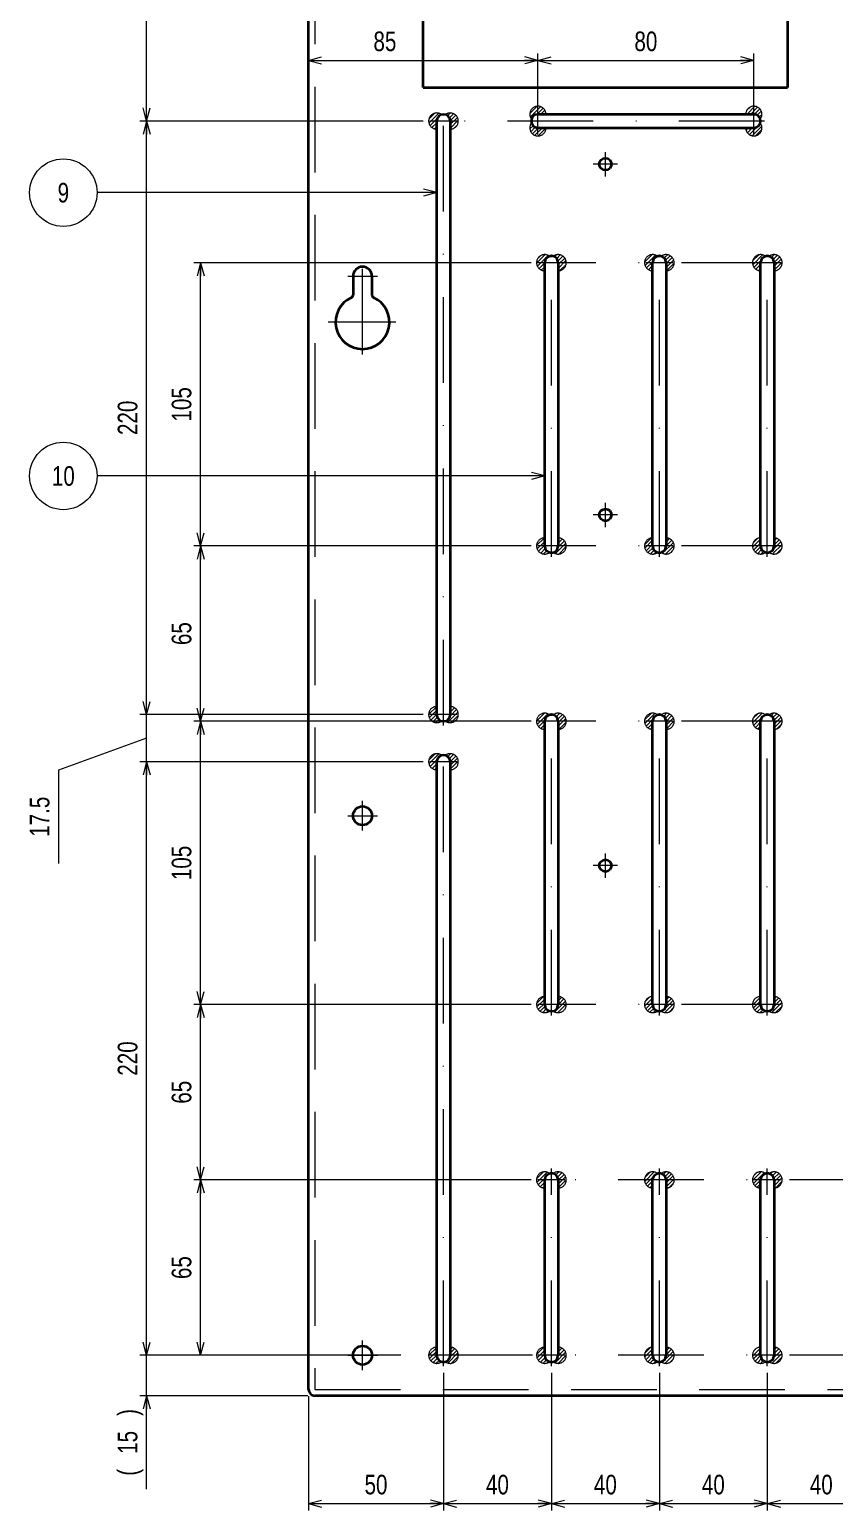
# Model space of a CAD drawing. Header units: millimetres. Extents: x 10 to 832, y 7 to 590.
# Drawn here: x 547.7 to 666.9, y 142 to 361.6 of the extents above; entities that cross this region are included whole.
import ezdxf
from ezdxf.enums import TextEntityAlignment as Align

# ---------------------------------------------------------------- set-up
doc = ezdxf.new("R2010")
doc.units = ezdxf.units.MM
for name, pattern in [('DASHDOT', [25.3, 12.7, -6.3, 0, -6.3]), ('DASHED', [19, 12.7, -6.3]), ('DIVIDE', [31.6, 12.7, -6.3, 0, -6.3, 0, -6.3])]:
    doc.linetypes.add(name, pattern=pattern)
for name, color, linetype in [('GR1_02', 7, 'Continuous'), ('GR1_04', 7, 'Continuous'), ('GR1_13', 7, 'Continuous'), ('GR1_15', 7, 'Continuous'), ('GR1_16', 7, 'Continuous')]:
    doc.layers.add(name, color=color, linetype=linetype)
doc.styles.add('HG丸ｺﾞｼｯｸM-PRO', font='')
doc.styles.get('HG丸ｺﾞｼｯｸM-PRO').set_extended_font_data('HG丸ｺﾞｼｯｸM-PRO')
pattern_1 = [(45, (0, 0), (-0.28284271, 0.28284271), [])]

# ---------------------------------------------------------------- blocks, each defined once
blk = doc.blocks.new('BLKF103')
at = {"layer": 'GR1_02', "color": 3, "linetype": 'Continuous', "lineweight": 35}
for p, q in [((589, 159.96), (589, 410.12)), ((800.08, 159.04), (589.92, 159.04))]:
    blk.add_line(p, q, dxfattribs=at)
at = {"layer": 'GR1_02', "color": 4, "linetype": 'DASHED', "lineweight": 13}
for p, q in [((589.92, 410.12), (589.92, 159.96)), ((589.92, 159.96), (800.08, 159.96))]:
    blk.add_line(p, q, dxfattribs=at)
at = {"layer": 'GR1_02', "color": 4, "linetype": 'DASHDOT', "lineweight": 13}
for p, q in [((597, 242.84), (597, 247.24)), ((594.8, 245.04), (599.2, 245.04)), ((597, 162.84), (597, 167.24)), ((594.8, 165.04), (599.2, 165.04))]:
    blk.add_line(p, q, dxfattribs=at)
at = {"layer": 'GR1_02', "color": 3, "linetype": 'Continuous', "lineweight": 35}
for centre in [(597, 245.04), (597, 165.04)]:
    blk.add_circle(centre, 1.4, dxfattribs=at)
blk.add_arc((589.92, 159.96), 0.92, 180, 270, dxfattribs=at)
blk = doc.blocks.new('BLKF138')
at = {"layer": 'GR1_02', "color": 4, "linetype": 'DASHDOT', "lineweight": 13}
for p, q in [((597, 313.41), (597, 327.24)), ((594.8, 325.04), (599.2, 325.04)), ((601.95, 318.24), (591.92, 318.24))]:
    blk.add_line(p, q, dxfattribs=at)
at = {"layer": 'GR1_02', "color": 3, "linetype": 'Continuous', "lineweight": 35}
for p, q in [((595.6, 325.04), (595.6, 322.25)), ((598.4, 325.04), (598.4, 322.25))]:
    blk.add_line(p, q, dxfattribs=at)
for centre, radius, start, end in [((597, 325.04), 1.4, 0, 180), ((597, 318.24), 4, 114.1477, 65.8523), ((595.2, 322.25), 0.4, 294.1477, 0), ((598.8, 322.25), 0.4, 180, 245.8523)]:
    blk.add_arc(centre, radius, start, end, dxfattribs=at)
blk = doc.blocks.new('BLKF173')
at = {"layer": 'GR1_04', "color": 3, "linetype": 'Continuous', "lineweight": 35}
for p, q in [((608, 260.04), (608, 348.04)), ((610, 348.04), (610, 260.04))]:
    blk.add_line(p, q, dxfattribs=at)
for centre, start, end in [((609, 348.04), 0, 180), ((609, 260.04), 180, 0)]:
    blk.add_arc(centre, 1, start, end, dxfattribs=at)
blk = doc.blocks.new('BLKF174')
at = {"layer": 'GR1_02', "color": 3, "linetype": 'Continuous', "lineweight": 35}
for p, q in [((606, 375.04), (660, 375.04)), ((606, 353.04), (606, 375.04)), ((660, 375.04), (660, 353.04)), ((606, 353.04), (660, 353.04))]:
    blk.add_line(p, q, dxfattribs=at)
blk = doc.blocks.new('BLKF175')
at = {"layer": 'GR1_04', "color": 3, "linetype": 'Continuous', "lineweight": 35}
for p, q in [((608, 165.04), (608, 253.04)), ((610, 253.04), (610, 165.04))]:
    blk.add_line(p, q, dxfattribs=at)
for centre, start, end in [((609, 253.04), 0, 180), ((609, 165.04), 180, 0)]:
    blk.add_arc(centre, 1, start, end, dxfattribs=at)
blk = doc.blocks.new('BLKF178')
at = {"layer": 'GR1_04', "color": 3, "linetype": 'Continuous', "lineweight": 35}
for p, q in [((656, 165.04), (656, 191.04)), ((658, 191.04), (658, 165.04))]:
    blk.add_line(p, q, dxfattribs=at)
for centre, start, end in [((657, 191.04), 0, 180), ((657, 165.04), 180, 0)]:
    blk.add_arc(centre, 1, start, end, dxfattribs=at)
blk = doc.blocks.new('BLKF179')
at = {"layer": 'GR1_04', "color": 3, "linetype": 'Continuous', "lineweight": 35}
for p, q in [((624, 165.04), (624, 191.04)), ((626, 191.04), (626, 165.04))]:
    blk.add_line(p, q, dxfattribs=at)
for centre, start, end in [((625, 191.04), 0, 180), ((625, 165.04), 180, 0)]:
    blk.add_arc(centre, 1, start, end, dxfattribs=at)
blk = doc.blocks.new('BLKF180')
at = {"layer": 'GR1_04', "color": 3, "linetype": 'Continuous', "lineweight": 35}
for p, q in [((640, 165.04), (640, 191.04)), ((642, 191.04), (642, 165.04))]:
    blk.add_line(p, q, dxfattribs=at)
for centre, start, end in [((641, 191.04), 0, 180), ((641, 165.04), 180, 0)]:
    blk.add_arc(centre, 1, start, end, dxfattribs=at)
blk = doc.blocks.new('BLKF181')
at = {"layer": 'GR1_04', "color": 3, "linetype": 'Continuous', "lineweight": 35}
for p, q in [((656, 285.04), (656, 327.04)), ((658, 327.04), (658, 285.04))]:
    blk.add_line(p, q, dxfattribs=at)
for centre, start, end in [((657, 327.04), 0, 180), ((657, 285.04), 180, 0)]:
    blk.add_arc(centre, 1, start, end, dxfattribs=at)
blk = doc.blocks.new('BLKF182')
at = {"layer": 'GR1_04', "color": 3, "linetype": 'Continuous', "lineweight": 35}
for p, q in [((624, 285.04), (624, 327.04)), ((626, 327.04), (626, 285.04))]:
    blk.add_line(p, q, dxfattribs=at)
for centre, start, end in [((625, 327.04), 0, 180), ((625, 285.04), 180, 0)]:
    blk.add_arc(centre, 1, start, end, dxfattribs=at)
blk = doc.blocks.new('BLKF183')
at = {"layer": 'GR1_04', "color": 3, "linetype": 'Continuous', "lineweight": 35}
for p, q in [((640, 285.04), (640, 327.04)), ((642, 327.04), (642, 285.04))]:
    blk.add_line(p, q, dxfattribs=at)
for centre, start, end in [((641, 327.04), 0, 180), ((641, 285.04), 180, 0)]:
    blk.add_arc(centre, 1, start, end, dxfattribs=at)
blk = doc.blocks.new('BLKF184')
at = {"layer": 'GR1_04', "color": 3, "linetype": 'Continuous', "lineweight": 35}
for p, q in [((656, 217.04), (656, 259.04)), ((658, 259.04), (658, 217.04))]:
    blk.add_line(p, q, dxfattribs=at)
for centre, start, end in [((657, 259.04), 0, 180), ((657, 217.04), 180, 0)]:
    blk.add_arc(centre, 1, start, end, dxfattribs=at)
blk = doc.blocks.new('BLKF185')
at = {"layer": 'GR1_04', "color": 3, "linetype": 'Continuous', "lineweight": 35}
for p, q in [((624, 217.04), (624, 259.04)), ((626, 259.04), (626, 217.04))]:
    blk.add_line(p, q, dxfattribs=at)
for centre, start, end in [((625, 259.04), 0, 180), ((625, 217.04), 180, 0)]:
    blk.add_arc(centre, 1, start, end, dxfattribs=at)
blk = doc.blocks.new('BLKF186')
at = {"layer": 'GR1_04', "color": 3, "linetype": 'Continuous', "lineweight": 35}
for p, q in [((640, 217.04), (640, 259.04)), ((642, 259.04), (642, 217.04))]:
    blk.add_line(p, q, dxfattribs=at)
for centre, start, end in [((641, 259.04), 0, 180), ((641, 217.04), 180, 0)]:
    blk.add_arc(centre, 1, start, end, dxfattribs=at)
blk = doc.blocks.new('BLKF187')
at = {"layer": 'GR1_04', "color": 3, "linetype": 'Continuous', "lineweight": 35}
for p, q in [((655, 349.04), (623, 349.04)), ((623, 347.04), (655, 347.04))]:
    blk.add_line(p, q, dxfattribs=at)
for centre, start, end in [((623, 348.04), 90, 270), ((655, 348.04), 270, 90)]:
    blk.add_arc(centre, 1, start, end, dxfattribs=at)
blk = doc.blocks.new('FXTIP_ARROW_S')
at = {"color": 0, "linetype": 'Continuous', "lineweight": -2}
for q in [(-1, 0), (-0.97, 0.26), (-0.97, -0.26)]:
    blk.add_line((0, 0), q, dxfattribs=at)
blk = doc.blocks.new('FXTIP_ARROW_E')
at = {"color": 0, "linetype": 'Continuous', "lineweight": -2}
for q in [(-1, 0), (-0.97, 0.26), (-0.97, -0.26)]:
    blk.add_line((0, 0), q, dxfattribs=at)

msp = doc.modelspace()

# ---------------------------------------------------------------- hatches: boundary and pattern name
at = {"layer": 'GR1_13', "linetype": 'DIVIDE', "lineweight": 13}
h = msp.add_hatch(dxfattribs=at)
h.set_pattern_fill('_USER', color=4, scale=0.4, angle=45, style=0, pattern_type=0)
h.set_pattern_definition(pattern_1)
edge = h.paths.add_edge_path(flags=0)
edge.add_arc((608, 348.04), 1.2, 53.1301, 270)
edge.add_line((608, 346.84), (608, 348.04))
edge.add_arc((609, 348.04), 1, 106.2602, 180, ccw=False)
edge = h.paths.add_edge_path(flags=0)
edge.add_arc((610, 348.04), 1.2, -90, 126.8699, ccw=False)
edge.add_line((610, 346.84), (610, 348.04))
edge.add_arc((609, 348.04), 1, 360, 433.7398)
h = msp.add_hatch(dxfattribs=at)
h.set_pattern_fill('_USER', color=4, scale=0.4, angle=45, style=0, pattern_type=0)
h.set_pattern_definition(pattern_1)
edge = h.paths.add_edge_path(flags=0)
edge.add_arc((623, 347.04), 1.2, 143.1301, 360)
edge.add_line((624.2, 347.04), (623, 347.04))
edge.add_arc((623, 348.04), 1, 196.2602, 270, ccw=False)
edge = h.paths.add_edge_path(flags=0)
edge.add_arc((623, 349.04), 1.2, 0, 216.8699, ccw=False)
edge.add_line((624.2, 349.04), (623, 349.04))
edge.add_arc((623, 348.04), 1, 90, 163.7398)
h = msp.add_hatch(dxfattribs=at)
h.set_pattern_fill('_USER', color=4, scale=0.4, angle=45, style=0, pattern_type=0)
h.set_pattern_definition(pattern_1)
edge = h.paths.add_edge_path(flags=0)
edge.add_arc((655, 349.04), 1.2, 323.1301, 540)
edge.add_line((653.8, 349.04), (655, 349.04))
edge.add_arc((655, 348.04), 1, 16.2602, 90, ccw=False)
edge = h.paths.add_edge_path(flags=0)
edge.add_arc((655, 347.04), 1.2, -180, 36.8699, ccw=False)
edge.add_line((653.8, 347.04), (655, 347.04))
edge.add_arc((655, 348.04), 1, 270, 343.7398)
h = msp.add_hatch(dxfattribs=at)
h.set_pattern_fill('_USER', color=4, scale=0.4, angle=45, style=0, pattern_type=0)
h.set_pattern_definition(pattern_1)
edge = h.paths.add_edge_path(flags=0)
edge.add_arc((624, 327.04), 1.2, 53.1301, 270)
edge.add_line((624, 325.84), (624, 327.04))
edge.add_arc((625, 327.04), 1, 106.2602, 180, ccw=False)
edge = h.paths.add_edge_path(flags=0)
edge.add_arc((626, 327.04), 1.2, -90, 126.8699, ccw=False)
edge.add_line((626, 325.84), (626, 327.04))
edge.add_arc((625, 327.04), 1, 360, 433.7398)
h = msp.add_hatch(dxfattribs=at)
h.set_pattern_fill('_USER', color=4, scale=0.4, angle=45, style=0, pattern_type=0)
h.set_pattern_definition(pattern_1)
edge = h.paths.add_edge_path(flags=0)
edge.add_arc((640, 327.04), 1.2, 53.1301, 270)
edge.add_line((640, 325.84), (640, 327.04))
edge.add_arc((641, 327.04), 1, 106.2602, 180, ccw=False)
edge = h.paths.add_edge_path(flags=0)
edge.add_arc((642, 327.04), 1.2, -90, 126.8699, ccw=False)
edge.add_line((642, 325.84), (642, 327.04))
edge.add_arc((641, 327.04), 1, 360, 433.7398)
h = msp.add_hatch(dxfattribs=at)
h.set_pattern_fill('_USER', color=4, scale=0.4, angle=45, style=0, pattern_type=0)
h.set_pattern_definition(pattern_1)
edge = h.paths.add_edge_path(flags=0)
edge.add_arc((656, 327.04), 1.2, 53.1301, 270)
edge.add_line((656, 325.84), (656, 327.04))
edge.add_arc((657, 327.04), 1, 106.2602, 180, ccw=False)
edge = h.paths.add_edge_path(flags=0)
edge.add_arc((658, 327.04), 1.2, -90, 126.8699, ccw=False)
edge.add_line((658, 325.84), (658, 327.04))
edge.add_arc((657, 327.04), 1, 360, 433.7398)
h = msp.add_hatch(dxfattribs=at)
h.set_pattern_fill('_USER', color=4, scale=0.4, angle=45, style=0, pattern_type=0)
h.set_pattern_definition(pattern_1)
edge = h.paths.add_edge_path(flags=0)
edge.add_arc((626, 285.04), 1.2, 233.1301, 450)
edge.add_line((626, 286.24), (626, 285.04))
edge.add_arc((625, 285.04), 1, -73.7398, 0, ccw=False)
edge = h.paths.add_edge_path(flags=0)
edge.add_arc((624, 285.04), 1.2, 90, 306.8699, ccw=False)
edge.add_line((624, 286.24), (624, 285.04))
edge.add_arc((625, 285.04), 1, 180, 253.7398)
h = msp.add_hatch(dxfattribs=at)
h.set_pattern_fill('_USER', color=4, scale=0.4, angle=45, style=0, pattern_type=0)
h.set_pattern_definition(pattern_1)
edge = h.paths.add_edge_path(flags=0)
edge.add_arc((642, 285.04), 1.2, 233.1301, 450)
edge.add_line((642, 286.24), (642, 285.04))
edge.add_arc((641, 285.04), 1, -73.7398, 0, ccw=False)
edge = h.paths.add_edge_path(flags=0)
edge.add_arc((640, 285.04), 1.2, 90, 306.8699, ccw=False)
edge.add_line((640, 286.24), (640, 285.04))
edge.add_arc((641, 285.04), 1, 180, 253.7398)
h = msp.add_hatch(dxfattribs=at)
h.set_pattern_fill('_USER', color=4, scale=0.4, angle=45, style=0, pattern_type=0)
h.set_pattern_definition(pattern_1)
edge = h.paths.add_edge_path(flags=0)
edge.add_arc((658, 285.04), 1.2, 233.1301, 450)
edge.add_line((658, 286.24), (658, 285.04))
edge.add_arc((657, 285.04), 1, -73.7398, 0, ccw=False)
edge = h.paths.add_edge_path(flags=0)
edge.add_arc((656, 285.04), 1.2, 90, 306.8699, ccw=False)
edge.add_line((656, 286.24), (656, 285.04))
edge.add_arc((657, 285.04), 1, 180, 253.7398)
h = msp.add_hatch(dxfattribs=at)
h.set_pattern_fill('_USER', color=4, scale=0.4, angle=45, style=0, pattern_type=0)
h.set_pattern_definition(pattern_1)
edge = h.paths.add_edge_path(flags=0)
edge.add_arc((610, 260.04), 1.2, 233.1301, 450)
edge.add_line((610, 261.24), (610, 260.04))
edge.add_arc((609, 260.04), 1, -73.7398, 0, ccw=False)
edge = h.paths.add_edge_path(flags=0)
edge.add_arc((608, 260.04), 1.2, 90, 306.8699, ccw=False)
edge.add_line((608, 261.24), (608, 260.04))
edge.add_arc((609, 260.04), 1, 180, 253.7398)
h = msp.add_hatch(dxfattribs=at)
h.set_pattern_fill('_USER', color=4, scale=0.4, angle=45, style=0, pattern_type=0)
h.set_pattern_definition(pattern_1)
edge = h.paths.add_edge_path(flags=0)
edge.add_arc((624, 259.04), 1.2, 53.1301, 270)
edge.add_line((624, 257.84), (624, 259.04))
edge.add_arc((625, 259.04), 1, 106.2602, 180, ccw=False)
edge = h.paths.add_edge_path(flags=0)
edge.add_arc((626, 259.04), 1.2, -90, 126.8699, ccw=False)
edge.add_line((626, 257.84), (626, 259.04))
edge.add_arc((625, 259.04), 1, 360, 433.7398)
h = msp.add_hatch(dxfattribs=at)
h.set_pattern_fill('_USER', color=4, scale=0.4, angle=45, style=0, pattern_type=0)
h.set_pattern_definition(pattern_1)
edge = h.paths.add_edge_path(flags=0)
edge.add_arc((640, 259.04), 1.2, 53.1301, 270)
edge.add_line((640, 257.84), (640, 259.04))
edge.add_arc((641, 259.04), 1, 106.2602, 180, ccw=False)
edge = h.paths.add_edge_path(flags=0)
edge.add_arc((642, 259.04), 1.2, -90, 126.8699, ccw=False)
edge.add_line((642, 257.84), (642, 259.04))
edge.add_arc((641, 259.04), 1, 360, 433.7398)
h = msp.add_hatch(dxfattribs=at)
h.set_pattern_fill('_USER', color=4, scale=0.4, angle=45, style=0, pattern_type=0)
h.set_pattern_definition(pattern_1)
edge = h.paths.add_edge_path(flags=0)
edge.add_arc((656, 259.04), 1.2, 53.1301, 270)
edge.add_line((656, 257.84), (656, 259.04))
edge.add_arc((657, 259.04), 1, 106.2602, 180, ccw=False)
edge = h.paths.add_edge_path(flags=0)
edge.add_arc((658, 259.04), 1.2, -90, 126.8699, ccw=False)
edge.add_line((658, 257.84), (658, 259.04))
edge.add_arc((657, 259.04), 1, 360, 433.7398)
h = msp.add_hatch(dxfattribs=at)
h.set_pattern_fill('_USER', color=4, scale=0.4, angle=45, style=0, pattern_type=0)
h.set_pattern_definition(pattern_1)
edge = h.paths.add_edge_path(flags=0)
edge.add_arc((608, 253.04), 1.2, 53.1301, 270)
edge.add_line((608, 251.84), (608, 253.04))
edge.add_arc((609, 253.04), 1, 106.2602, 180, ccw=False)
edge = h.paths.add_edge_path(flags=0)
edge.add_arc((610, 253.04), 1.2, -90, 126.8699, ccw=False)
edge.add_line((610, 251.84), (610, 253.04))
edge.add_arc((609, 253.04), 1, 360, 433.7398)
h = msp.add_hatch(dxfattribs=at)
h.set_pattern_fill('_USER', color=4, scale=0.4, angle=45, style=0, pattern_type=0)
h.set_pattern_definition(pattern_1)
edge = h.paths.add_edge_path(flags=0)
edge.add_arc((626, 217.04), 1.2, 233.1301, 450)
edge.add_line((626, 218.24), (626, 217.04))
edge.add_arc((625, 217.04), 1, -73.7398, 0, ccw=False)
edge = h.paths.add_edge_path(flags=0)
edge.add_arc((624, 217.04), 1.2, 90, 306.8699, ccw=False)
edge.add_line((624, 218.24), (624, 217.04))
edge.add_arc((625, 217.04), 1, 180, 253.7398)
h = msp.add_hatch(dxfattribs=at)
h.set_pattern_fill('_USER', color=4, scale=0.4, angle=45, style=0, pattern_type=0)
h.set_pattern_definition(pattern_1)
edge = h.paths.add_edge_path(flags=0)
edge.add_arc((642, 217.04), 1.2, 233.1301, 450)
edge.add_line((642, 218.24), (642, 217.04))
edge.add_arc((641, 217.04), 1, -73.7398, 0, ccw=False)
edge = h.paths.add_edge_path(flags=0)
edge.add_arc((640, 217.04), 1.2, 90, 306.8699, ccw=False)
edge.add_line((640, 218.24), (640, 217.04))
edge.add_arc((641, 217.04), 1, 180, 253.7398)
h = msp.add_hatch(dxfattribs=at)
h.set_pattern_fill('_USER', color=4, scale=0.4, angle=45, style=0, pattern_type=0)
h.set_pattern_definition(pattern_1)
edge = h.paths.add_edge_path(flags=0)
edge.add_arc((658, 217.04), 1.2, 233.1301, 450)
edge.add_line((658, 218.24), (658, 217.04))
edge.add_arc((657, 217.04), 1, -73.7398, 0, ccw=False)
edge = h.paths.add_edge_path(flags=0)
edge.add_arc((656, 217.04), 1.2, 90, 306.8699, ccw=False)
edge.add_line((656, 218.24), (656, 217.04))
edge.add_arc((657, 217.04), 1, 180, 253.7398)
h = msp.add_hatch(dxfattribs=at)
h.set_pattern_fill('_USER', color=4, scale=0.4, angle=45, style=0, pattern_type=0)
h.set_pattern_definition(pattern_1)
edge = h.paths.add_edge_path(flags=0)
edge.add_arc((624, 191.04), 1.2, 53.1301, 270)
edge.add_line((624, 189.84), (624, 191.04))
edge.add_arc((625, 191.04), 1, 106.2602, 180, ccw=False)
edge = h.paths.add_edge_path(flags=0)
edge.add_arc((626, 191.04), 1.2, -90, 126.8699, ccw=False)
edge.add_line((626, 189.84), (626, 191.04))
edge.add_arc((625, 191.04), 1, 360, 433.7398)
h = msp.add_hatch(dxfattribs=at)
h.set_pattern_fill('_USER', color=4, scale=0.4, angle=45, style=0, pattern_type=0)
h.set_pattern_definition(pattern_1)
edge = h.paths.add_edge_path(flags=0)
edge.add_arc((640, 191.04), 1.2, 53.1301, 270)
edge.add_line((640, 189.84), (640, 191.04))
edge.add_arc((641, 191.04), 1, 106.2602, 180, ccw=False)
edge = h.paths.add_edge_path(flags=0)
edge.add_arc((642, 191.04), 1.2, -90, 126.8699, ccw=False)
edge.add_line((642, 189.84), (642, 191.04))
edge.add_arc((641, 191.04), 1, 360, 433.7398)
h = msp.add_hatch(dxfattribs=at)
h.set_pattern_fill('_USER', color=4, scale=0.4, angle=45, style=0, pattern_type=0)
h.set_pattern_definition(pattern_1)
edge = h.paths.add_edge_path(flags=0)
edge.add_arc((656, 191.04), 1.2, 53.1301, 270)
edge.add_line((656, 189.84), (656, 191.04))
edge.add_arc((657, 191.04), 1, 106.2602, 180, ccw=False)
edge = h.paths.add_edge_path(flags=0)
edge.add_arc((658, 191.04), 1.2, -90, 126.8699, ccw=False)
edge.add_line((658, 189.84), (658, 191.04))
edge.add_arc((657, 191.04), 1, 360, 433.7398)
h = msp.add_hatch(dxfattribs=at)
h.set_pattern_fill('_USER', color=4, scale=0.4, angle=45, style=0, pattern_type=0)
h.set_pattern_definition(pattern_1)
edge = h.paths.add_edge_path(flags=0)
edge.add_arc((610, 165.04), 1.2, 233.1301, 450)
edge.add_line((610, 166.24), (610, 165.04))
edge.add_arc((609, 165.04), 1, -73.7398, 0, ccw=False)
edge = h.paths.add_edge_path(flags=0)
edge.add_arc((608, 165.04), 1.2, 90, 306.8699, ccw=False)
edge.add_line((608, 166.24), (608, 165.04))
edge.add_arc((609, 165.04), 1, 180, 253.7398)
h = msp.add_hatch(dxfattribs=at)
h.set_pattern_fill('_USER', color=4, scale=0.4, angle=45, style=0, pattern_type=0)
h.set_pattern_definition(pattern_1)
edge = h.paths.add_edge_path(flags=0)
edge.add_arc((626, 165.04), 1.2, 233.1301, 450)
edge.add_line((626, 166.24), (626, 165.04))
edge.add_arc((625, 165.04), 1, -73.7398, 0, ccw=False)
edge = h.paths.add_edge_path(flags=0)
edge.add_arc((624, 165.04), 1.2, 90, 306.8699, ccw=False)
edge.add_line((624, 166.24), (624, 165.04))
edge.add_arc((625, 165.04), 1, 180, 253.7398)
h = msp.add_hatch(dxfattribs=at)
h.set_pattern_fill('_USER', color=4, scale=0.4, angle=45, style=0, pattern_type=0)
h.set_pattern_definition(pattern_1)
edge = h.paths.add_edge_path(flags=0)
edge.add_arc((642, 165.04), 1.2, 233.1301, 450)
edge.add_line((642, 166.24), (642, 165.04))
edge.add_arc((641, 165.04), 1, -73.7398, 0, ccw=False)
edge = h.paths.add_edge_path(flags=0)
edge.add_arc((640, 165.04), 1.2, 90, 306.8699, ccw=False)
edge.add_line((640, 166.24), (640, 165.04))
edge.add_arc((641, 165.04), 1, 180, 253.7398)
h = msp.add_hatch(dxfattribs=at)
h.set_pattern_fill('_USER', color=4, scale=0.4, angle=45, style=0, pattern_type=0)
h.set_pattern_definition(pattern_1)
edge = h.paths.add_edge_path(flags=0)
edge.add_arc((658, 165.04), 1.2, 233.1301, 450)
edge.add_line((658, 166.24), (658, 165.04))
edge.add_arc((657, 165.04), 1, -73.7398, 0, ccw=False)
edge = h.paths.add_edge_path(flags=0)
edge.add_arc((656, 165.04), 1.2, 90, 306.8699, ccw=False)
edge.add_line((656, 166.24), (656, 165.04))
edge.add_arc((657, 165.04), 1, 180, 253.7398)

# ---------------------------------------------------------------- linework, layer by layer
at = {"layer": 'GR1_02', "color": 4, "linetype": 'DASHDOT', "lineweight": 13}
for p, q in [((633, 339.84), (633, 343.44)), ((634.8, 341.64), (631.2, 341.64)), ((633, 287.84), (633, 291.44)), ((634.8, 289.64), (631.2, 289.64)), ((633, 235.84), (633, 239.44)), ((634.8, 237.64), (631.2, 237.64))]:
    msp.add_line(p, q, dxfattribs=at)
at = {"layer": 'GR1_02', "color": 3, "linetype": 'Continuous', "lineweight": 35}
for centre in [(633, 341.64), (633, 289.64), (633, 237.64)]:
    msp.add_circle(centre, 0.9, dxfattribs=at)
at = {"layer": 'GR1_04', "color": 4, "linetype": 'DASHDOT', "lineweight": 13}
for p, q in [((609, 258.44), (609, 349.74)), ((623, 346.04), (623, 350.04)), ((655, 346.04), (655, 350.04)), ((611, 348.04), (607, 348.04)), ((656.6, 348.04), (621.3, 348.04)), ((625, 283.44), (625, 328.74)), ((641, 283.44), (641, 328.74)), ((657, 283.44), (657, 328.74)), ((627, 327.04), (623, 327.04)), ((643, 327.04), (639, 327.04)), ((659, 327.04), (655, 327.04)), ((627, 285.04), (623, 285.04)), ((643, 285.04), (639, 285.04)), ((659, 285.04), (655, 285.04)), ((611, 260.04), (607, 260.04)), ((625, 215.44), (625, 260.74)), ((641, 215.44), (641, 260.74)), ((657, 215.44), (657, 260.74)), ((627, 259.04), (623, 259.04)), ((643, 259.04), (639, 259.04)), ((659, 259.04), (655, 259.04)), ((609, 163.44), (609, 254.74)), ((611, 253.04), (607, 253.04)), ((627, 217.04), (623, 217.04)), ((643, 217.04), (639, 217.04)), ((659, 217.04), (655, 217.04)), ((627, 191.04), (623, 191.04)), ((625, 163.44), (625, 192.74)), ((643, 191.04), (639, 191.04)), ((641, 163.44), (641, 192.74)), ((659, 191.04), (655, 191.04)), ((657, 163.44), (657, 192.74)), ((611, 165.04), (607, 165.04)), ((627, 165.04), (623, 165.04)), ((643, 165.04), (639, 165.04)), ((659, 165.04), (655, 165.04))]:
    msp.add_line(p, q, dxfattribs=at)
at = {"layer": 'GR1_13', "color": 4, "linetype": 'DIVIDE', "lineweight": 13}
for centre, start, end in [((608, 348.04), 53.1301, 270), ((610, 348.04), 270, 126.8699), ((623, 349.04), 360, 216.8699), ((655, 349.04), 323.1301, 180), ((623, 347.04), 143.1301, 360), ((655, 347.04), 180, 36.8699), ((624, 327.04), 53.1301, 270), ((626, 327.04), 270, 126.8699), ((640, 327.04), 53.1301, 270), ((642, 327.04), 270, 126.8699), ((656, 327.04), 53.1301, 270), ((658, 327.04), 270, 126.8699), ((624, 285.04), 90, 306.8699), ((626, 285.04), 233.1301, 90), ((640, 285.04), 90, 306.8699), ((642, 285.04), 233.1301, 90), ((656, 285.04), 90, 306.8699), ((658, 285.04), 233.1301, 90), ((608, 260.04), 90, 306.8699), ((610, 260.04), 233.1301, 90), ((624, 259.04), 53.1301, 270), ((626, 259.04), 270, 126.8699), ((640, 259.04), 53.1301, 270), ((642, 259.04), 270, 126.8699), ((656, 259.04), 53.1301, 270), ((658, 259.04), 270, 126.8699), ((608, 253.04), 53.1301, 270), ((610, 253.04), 270, 126.8699), ((624, 217.04), 90, 306.8699), ((626, 217.04), 233.1301, 90), ((640, 217.04), 90, 306.8699), ((642, 217.04), 233.1301, 90), ((656, 217.04), 90, 306.8699), ((658, 217.04), 233.1301, 90), ((624, 191.04), 53.1301, 270), ((626, 191.04), 270, 126.8699), ((640, 191.04), 53.1301, 270), ((642, 191.04), 270, 126.8699), ((656, 191.04), 53.1301, 270), ((658, 191.04), 270, 126.8699), ((608, 165.04), 90, 306.8699), ((610, 165.04), 233.1301, 90), ((624, 165.04), 90, 306.8699), ((626, 165.04), 233.1301, 90), ((640, 165.04), 90, 306.8699), ((642, 165.04), 233.1301, 90), ((656, 165.04), 90, 306.8699), ((658, 165.04), 233.1301, 90)]:
    msp.add_arc(centre, 1.2, start, end, dxfattribs=at)
at = {"layer": 'GR1_15', "color": 4, "linetype": 'Continuous', "lineweight": 13}
for p, q in [((608, 337.43), (557.66, 337.43)), ((624, 295.42), (557.66, 295.42))]:
    msp.add_line(p, q, dxfattribs=at)
for centre in [(552.66, 337.43), (552.66, 295.42)]:
    msp.add_circle(centre, 5, dxfattribs=at)
at = {"layer": 'GR1_16', "color": 4, "linetype": 'Continuous', "lineweight": 13}
for p, q in [((565, 348.04), (565, 411.04)), ((623, 347.04), (623, 358.04)), ((655, 347.04), (655, 358.04)), ((589, 357.04), (623, 357.04)), ((623, 357.04), (655, 357.04)), ((606, 348.04), (564, 348.04)), ((565, 260.04), (565, 348.04)), ((622, 327.04), (572, 327.04)), ((573, 285.04), (573, 327.04)), ((622, 285.04), (572, 285.04)), ((573, 259.04), (573, 285.04)), ((606, 260.04), (564, 260.04)), ((565, 253.04), (565, 260.04)), ((622, 259.04), (572, 259.04)), ((573, 217.04), (573, 259.04)), ((565, 256.54), (551.96, 251.81)), ((606, 253.04), (564, 253.04)), ((565, 239.2), (565, 253.04)), ((565, 165.04), (565, 253.04)), ((551.96, 251.81), (551.96, 237.97)), ((622, 217.04), (572, 217.04)), ((573, 191.04), (573, 217.04)), ((622, 191.04), (572, 191.04)), ((573, 165.04), (573, 191.04)), ((602.7, 165.04), (564, 165.04)), ((565, 159.04), (565, 165.04)), ((602.7, 165.04), (572, 165.04)), ((609, 162.44), (609, 142.04)), ((625, 162.44), (625, 142.04)), ((641, 162.44), (641, 142.04)), ((657, 162.44), (657, 142.04)), ((588.92, 159.04), (564, 159.04)), ((565, 145.2), (565, 159.04)), ((589, 158.96), (589, 142.04)), ((589, 143.04), (609, 143.04)), ((609, 143.04), (625, 143.04)), ((625, 143.04), (641, 143.04)), ((641, 143.04), (657, 143.04)), ((657, 143.04), (673, 143.04))]:
    msp.add_line(p, q, dxfattribs=at)
at = {"layer": 'GR1_16', "color": 4, "linetype": 'DASHDOT', "lineweight": 13}
for p, q in [((656.6, 348.04), (607, 348.04)), ((657, 327.04), (625, 327.04)), ((657, 285.04), (625, 285.04)), ((657, 259.04), (625, 259.04)), ((657, 217.04), (625, 217.04)), ((673, 191.04), (625, 191.04)), ((673, 165.04), (603.7, 165.04))]:
    msp.add_line(p, q, dxfattribs=at)

# ---------------------------------------------------------------- block references
at = {"layer": 'GR1_02', "color": 3, "linetype": 'Continuous', "lineweight": 13}
msp.add_blockref('BLKF103', (0, 0), dxfattribs=at)
at = {"layer": 'GR1_02', "color": 3, "linetype": 'Continuous', "lineweight": 35}
for name in ['BLKF174', 'BLKF138']:
    msp.add_blockref(name, (0, 0), dxfattribs=at)
at = {"layer": 'GR1_04', "color": 3, "linetype": 'Continuous', "lineweight": 35}
for name in ['BLKF173', 'BLKF187', 'BLKF182', 'BLKF183', 'BLKF181', 'BLKF185', 'BLKF186', 'BLKF184', 'BLKF175', 'BLKF179', 'BLKF180', 'BLKF178']:
    msp.add_blockref(name, (0, 0), dxfattribs=at)
at = {"layer": 'GR1_15', "color": 4, "linetype": 'Continuous', "lineweight": 13, "xscale": 2, "yscale": 2}
for p in [(608, 337.43), (624, 295.42)]:
    msp.add_blockref('FXTIP_ARROW_S', p, dxfattribs=at)
at = {"layer": 'GR1_16', "color": 4, "linetype": 'Continuous', "lineweight": 13, "xscale": 2, "yscale": 2}
for name, p, rotation in [('FXTIP_ARROW_S', (589, 357.04), 180), ('FXTIP_ARROW_E', (623, 357.04), 360), ('FXTIP_ARROW_S', (623, 357.04), 180), ('FXTIP_ARROW_E', (655, 357.04), 360), ('FXTIP_ARROW_S', (565, 348.04), 270), ('FXTIP_ARROW_E', (565, 348.04), 90), ('FXTIP_ARROW_E', (573, 327.04), 90), ('FXTIP_ARROW_S', (573, 285.04), 270), ('FXTIP_ARROW_E', (573, 285.04), 90), ('FXTIP_ARROW_S', (565, 260.04), 270), ('FXTIP_ARROW_S', (573, 259.04), 270), ('FXTIP_ARROW_E', (573, 259.04), 90), ('FXTIP_ARROW_E', (565, 253.04), 90), ('FXTIP_ARROW_S', (573, 217.04), 270), ('FXTIP_ARROW_E', (573, 217.04), 90), ('FXTIP_ARROW_S', (573, 191.04), 270), ('FXTIP_ARROW_E', (573, 191.04), 90), ('FXTIP_ARROW_S', (565, 165.04), 270), ('FXTIP_ARROW_S', (573, 165.04), 270), ('FXTIP_ARROW_E', (565, 159.04), 90), ('FXTIP_ARROW_S', (589, 143.04), 180), ('FXTIP_ARROW_E', (609, 143.04), 360), ('FXTIP_ARROW_S', (609, 143.04), 180), ('FXTIP_ARROW_E', (625, 143.04), 360), ('FXTIP_ARROW_S', (625, 143.04), 180), ('FXTIP_ARROW_E', (641, 143.04), 360), ('FXTIP_ARROW_S', (641, 143.04), 180), ('FXTIP_ARROW_E', (657, 143.04), 360), ('FXTIP_ARROW_S', (657, 143.04), 180)]:
    msp.add_blockref(name, p, dxfattribs=dict(at, rotation=rotation))

# ---------------------------------------------------------------- texts
at = {"layer": 'GR1_15', "color": 3, "linetype": 'Continuous', "lineweight": 35, "style": 'HG丸ｺﾞｼｯｸM-PRO', "width": 0.784542}
for s, height, p in [('9', 2.91, (552.66, 337.43)), ('10', 2.909, (552.66, 295.42))]:
    msp.add_text(s, height=height, rotation=0, dxfattribs=at).set_placement(p, align=Align.MIDDLE_CENTER)
at = {"layer": 'GR1_16', "color": 3, "linetype": 'Continuous', "lineweight": 35, "style": 'HG丸ｺﾞｼｯｸM-PRO'}
for s, height, rotation, width, p in [('85', 2.909, 0, 0.784542, (600.32, 357.54)), ('80', 2.909, 0, 0.784542, (639, 357.54)), ('105', 2.909, 90, 0.784542, (572.5, 306.04)), ('220', 2.909, 90, 0.784542, (564.5, 304.04)), ('65', 2.909, 90, 0.784542, (572.5, 272.04)), ('17.5', 2.909, 90, 0.784749, (551.46, 244.89)), ('105', 2.909, 90, 0.784542, (572.5, 238.04)), ('220', 2.909, 90, 0.784542, (564.5, 209.04)), ('65', 2.909, 90, 0.784542, (572.5, 204.04)), ('65', 2.909, 90, 0.784542, (572.5, 178.04)), (')', 2.91, 90, 0.781868, (564.5, 156.56)), ('15', 2.909, 90, 0.784542, (564.5, 152.12)), ('(', 2.91, 90, 0.781868, (564.5, 147.68)), ('50', 2.909, 0, 0.784542, (599, 143.54)), ('40', 2.909, 0, 0.784542, (617, 143.54)), ('40', 2.909, 0, 0.784542, (633, 143.54)), ('40', 2.909, 0, 0.784542, (649, 143.54)), ('40', 2.909, 0, 0.784542, (665, 143.54))]:
    msp.add_text(s, height=height, rotation=rotation, dxfattribs=dict(at, width=width)).set_placement(p, align=Align.BOTTOM_CENTER)

doc.saveas('drawing.dxf')
